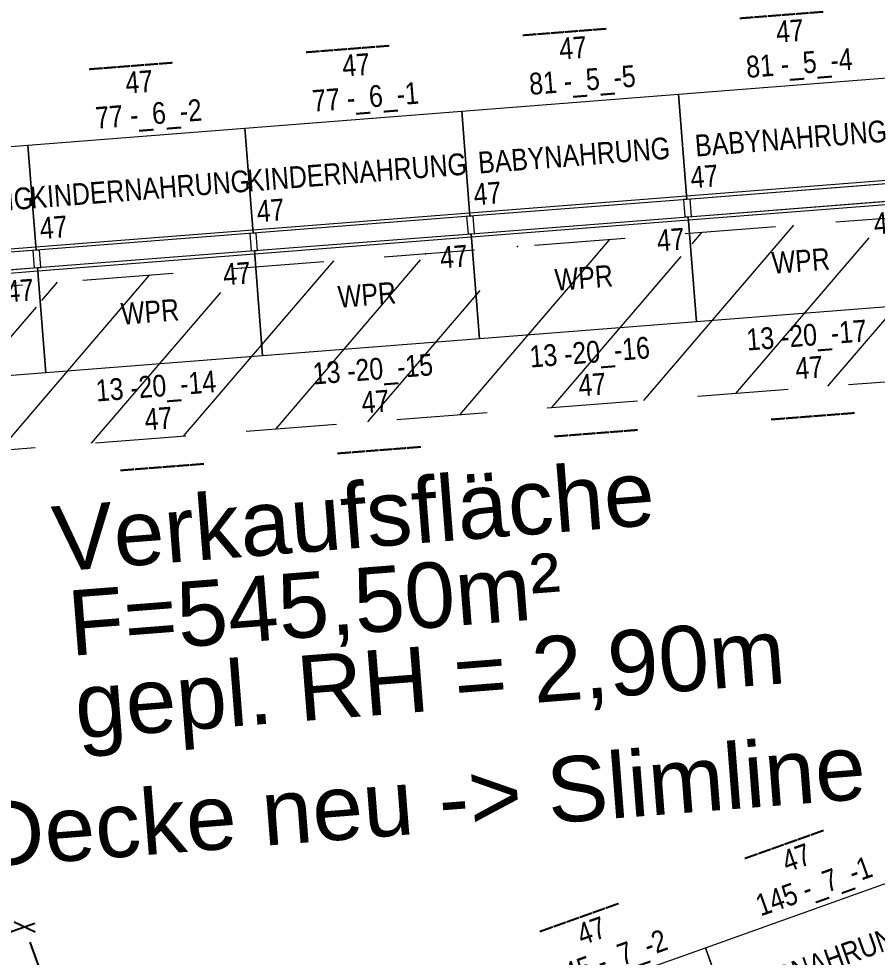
# Model space of a CAD drawing. Header units: millimetres. Extents: x 1954135 to 2038297, y 1349223 to 1397094.
# Drawn here: x 1985725 to 1989671, y 1373293 to 1377608 of the extents above; entities that cross this region are included whole.
import ezdxf
from ezdxf.enums import TextEntityAlignment as Align

# ---------------------------------------------------------------- set-up
doc = ezdxf.new("R2010")
doc.units = ezdxf.units.MM
doc.header["$MEASUREMENT"] = 0
doc.linetypes.add('DGN Style 2', pattern=[694.23873, 416.543238, -277.695492])
doc.layers.get('Defpoints').update_dxf_attribs({"lineweight": 0})
for name, color, linetype, lineweight in [('01_Grundriss', 7, 'Continuous', 0), ('10_Einrichtung', 7, 'Continuous', 0), ('10_Einrichtung (Construction)', 7, 'Continuous', 0), ('13_Ladenbau', 94, 'Continuous', 0), ('20_Sortimentierung', 7, 'Continuous', 0), ('21_Modulnummer', 7, 'Continuous', 0), ('TXT Schrift allgemein', 7, 'Continuous', 13)]:
    doc.layers.add(name, color=color, linetype=linetype, lineweight=lineweight)
doc.styles.add('Rossmann', font='ARIALN.TTF', dxfattribs={"height": 100})
doc.styles.add('SPIRITTXTSTYLE1', font='ROMAN.shx')
doc.styles.add('Style-Arial Narrow', font='ARIALN.TTF')
doc.dimstyles.new('Rossmann', dxfattribs={"dimtxt": 100, "dimasz": 75, "dimexe": 50, "dimexo": 0.0625, "dimgap": 50, "dimtad": 1, "dimdec": 3, "dimlfac": 0.001, "dimzin": 3, "dimtxsty": 'Rossmann', "dimcen": 0, "dimadec": 3, "dimazin": 0, "dimtfac": 1, "dimtdec": 0, "dimtofl": 0, "dimtmove": 0, "dimatfit": 1, "dimfxl": 200, "dimfxlon": 1, "dimfrac": 2, "dimtolj": 1, "dimtzin": 3, "dimarcsym": 0})

# ---------------------------------------------------------------- blocks, each defined once
blk = doc.blocks.new('*U921')
at = {"layer": '10_Einrichtung', "color": 7, "linetype": 'Continuous', "lineweight": 0}
blk.add_line((-500, 187.5), (500, 187.5), dxfattribs=at)
at = {"layer": '10_Einrichtung', "color": 7, "linetype": 'Continuous', "lineweight": 0, "flags": 128}
for points in [[(-485, 282.5), (-515, 282.5), (-515, 202.5), (-485, 202.5)], [(515, 282.5), (485, 282.5), (485, 202.5), (515, 202.5)], [(-500, 202.5), (500, 202.5), (500, -282.5), (-500, -282.5)]]:
    blk.add_lwpolyline(points, close=True, dxfattribs=at)
at = {"layer": '10_Einrichtung (Construction)', "color": 3, "linetype": 'Continuous', "lineweight": 0}
for p, q in [((-500, 202.5), (-500, -282.5)), ((500, 202.5), (500, -282.5))]:
    blk.add_line(p, q, dxfattribs=at)
at = {"layer": '10_Einrichtung (Construction)', "color": 5, "linetype": 'Continuous', "lineweight": 0}
blk.add_line((-500, 202.5), (500, 202.5), dxfattribs=at)
at = {"layer": '10_Einrichtung', "color": 7, "linetype": 'Continuous', "lineweight": 0, "style": 'Rossmann'}
blk.add_text('47', height=100, rotation=180, dxfattribs=at).set_placement((411.7, 103.6), align=Align.MIDDLE_CENTER)
blk = doc.blocks.new('R1 47_80')
at = {"layer": '10_Einrichtung', "color": 7, "linetype": 'Continuous', "lineweight": 0}
blk.add_blockref('*U921', (500, -242.5), dxfattribs=at)
blk = doc.blocks.new('I1 47_80')
at = {"layer": '10_Einrichtung', "color": 7, "linetype": 'Continuous', "lineweight": 0}
blk.add_blockref('R1 47_80', (0, 0), dxfattribs=at)
at = {"layer": '20_Sortimentierung', "color": 7, "linetype": 'Continuous', "lineweight": 0, "style": 'Style-Arial Narrow'}
blk.add_attdef('I1 47_80_0', text='', height=100, rotation=180, dxfattribs=at).set_placement((501.1, -282.5), align=Align.MIDDLE_CENTER)
at = {"layer": '21_Modulnummer', "color": 7, "linetype": 'Continuous', "lineweight": 0, "insert": (435.8, -675), "char_height": 100, "attachment_point": 2, "rotation": 180, "line_spacing_factor": 0.6, "style": 'Style-Arial Narrow'}
blk.add_mtext('77 -_6_-3', dxfattribs=at)
at = {"layer": '21_Modulnummer', "color": 251, "linetype": 'Continuous', "lineweight": 0, "style": 'Style-Arial Narrow'}
blk.add_attdef('I1 47_80_0', text='', height=100, rotation=180, dxfattribs=at).set_placement((467.6, -825), align=Align.TOP_CENTER)
at = {"layer": '21_Modulnummer', "color": 5, "linetype": 'Continuous', "lineweight": 0, "style": 'Style-Arial Narrow'}
blk.add_attdef('I1 47_80_0', text='', height=100, rotation=180, dxfattribs=at).set_placement((500, -975), align=Align.TOP_CENTER)
blk = doc.blocks.new('*U924')
at = {"layer": '10_Einrichtung', "color": 7, "linetype": 'Continuous', "lineweight": 0}
blk.add_line((-500, 187.5), (500, 187.5), dxfattribs=at)
at = {"layer": '10_Einrichtung', "color": 7, "linetype": 'Continuous', "lineweight": 0, "flags": 128}
for points in [[(-485, 282.5), (-515, 282.5), (-515, 202.5), (-485, 202.5)], [(515, 282.5), (485, 282.5), (485, 202.5), (515, 202.5)], [(-500, 202.5), (500, 202.5), (500, -282.5), (-500, -282.5)]]:
    blk.add_lwpolyline(points, close=True, dxfattribs=at)
at = {"layer": '10_Einrichtung (Construction)', "color": 3, "linetype": 'Continuous', "lineweight": 0}
for p, q in [((-500, 202.5), (-500, -282.5)), ((500, 202.5), (500, -282.5))]:
    blk.add_line(p, q, dxfattribs=at)
at = {"layer": '10_Einrichtung (Construction)', "color": 5, "linetype": 'Continuous', "lineweight": 0}
blk.add_line((-500, 202.5), (500, 202.5), dxfattribs=at)
at = {"layer": '10_Einrichtung', "color": 7, "linetype": 'Continuous', "lineweight": 0, "style": 'Rossmann'}
blk.add_text('47', height=100, rotation=180, dxfattribs=at).set_placement((411.7, 103.6), align=Align.MIDDLE_CENTER)
blk = doc.blocks.new('R1 47_81')
at = {"layer": '10_Einrichtung', "color": 7, "linetype": 'Continuous', "lineweight": 0}
blk.add_blockref('*U924', (500, -242.5), dxfattribs=at)
blk = doc.blocks.new('I1 47_81')
at = {"layer": '10_Einrichtung', "color": 7, "linetype": 'Continuous', "lineweight": 0}
blk.add_blockref('R1 47_81', (0, 0), dxfattribs=at)
at = {"layer": '20_Sortimentierung', "color": 7, "linetype": 'Continuous', "lineweight": 0, "style": 'Style-Arial Narrow'}
blk.add_attdef('I1 47_81_0', text='', height=100, rotation=180, dxfattribs=at).set_placement((501.1, -282.5), align=Align.MIDDLE_CENTER)
at = {"layer": '21_Modulnummer', "color": 7, "linetype": 'Continuous', "lineweight": 0, "insert": (435.8, -675), "char_height": 100, "attachment_point": 2, "rotation": 180, "line_spacing_factor": 0.6, "style": 'Style-Arial Narrow'}
blk.add_mtext('77 -_6_-2', dxfattribs=at)
at = {"layer": '21_Modulnummer', "color": 251, "linetype": 'Continuous', "lineweight": 0, "style": 'Style-Arial Narrow'}
blk.add_attdef('I1 47_81_0', text='', height=100, rotation=180, dxfattribs=at).set_placement((467.6, -825), align=Align.TOP_CENTER)
at = {"layer": '21_Modulnummer', "color": 5, "linetype": 'Continuous', "lineweight": 0, "style": 'Style-Arial Narrow'}
blk.add_attdef('I1 47_81_0', text='', height=100, rotation=180, dxfattribs=at).set_placement((500, -975), align=Align.TOP_CENTER)
blk = doc.blocks.new('*U927')
at = {"layer": '10_Einrichtung', "color": 7, "linetype": 'Continuous', "lineweight": 0}
blk.add_line((-500, 187.5), (500, 187.5), dxfattribs=at)
at = {"layer": '10_Einrichtung', "color": 7, "linetype": 'Continuous', "lineweight": 0, "flags": 128}
for points in [[(-485, 282.5), (-515, 282.5), (-515, 202.5), (-485, 202.5)], [(515, 282.5), (485, 282.5), (485, 202.5), (515, 202.5)], [(-500, 202.5), (500, 202.5), (500, -282.5), (-500, -282.5)]]:
    blk.add_lwpolyline(points, close=True, dxfattribs=at)
at = {"layer": '10_Einrichtung (Construction)', "color": 3, "linetype": 'Continuous', "lineweight": 0}
for p, q in [((-500, 202.5), (-500, -282.5)), ((500, 202.5), (500, -282.5))]:
    blk.add_line(p, q, dxfattribs=at)
at = {"layer": '10_Einrichtung (Construction)', "color": 5, "linetype": 'Continuous', "lineweight": 0}
blk.add_line((-500, 202.5), (500, 202.5), dxfattribs=at)
at = {"layer": '10_Einrichtung', "color": 7, "linetype": 'Continuous', "lineweight": 0, "style": 'Rossmann'}
blk.add_text('47', height=100, rotation=180, dxfattribs=at).set_placement((411.7, 103.6), align=Align.MIDDLE_CENTER)
blk = doc.blocks.new('R1 47_82')
at = {"layer": '10_Einrichtung', "color": 7, "linetype": 'Continuous', "lineweight": 0}
blk.add_blockref('*U927', (500, -242.5), dxfattribs=at)
blk = doc.blocks.new('I1 47_82')
at = {"layer": '10_Einrichtung', "color": 7, "linetype": 'Continuous', "lineweight": 0}
blk.add_blockref('R1 47_82', (0, 0), dxfattribs=at)
at = {"layer": '20_Sortimentierung', "color": 7, "linetype": 'Continuous', "lineweight": 0, "style": 'Style-Arial Narrow'}
blk.add_attdef('I1 47_82_0', text='', height=100, rotation=180, dxfattribs=at).set_placement((501.1, -282.5), align=Align.MIDDLE_CENTER)
at = {"layer": '21_Modulnummer', "color": 7, "linetype": 'Continuous', "lineweight": 0, "insert": (435.8, -675), "char_height": 100, "attachment_point": 2, "rotation": 180, "line_spacing_factor": 0.6, "style": 'Style-Arial Narrow'}
blk.add_mtext('77 -_6_-1', dxfattribs=at)
at = {"layer": '21_Modulnummer', "color": 251, "linetype": 'Continuous', "lineweight": 0, "style": 'Style-Arial Narrow'}
blk.add_attdef('I1 47_82_0', text='', height=100, rotation=180, dxfattribs=at).set_placement((467.6, -825), align=Align.TOP_CENTER)
at = {"layer": '21_Modulnummer', "color": 5, "linetype": 'Continuous', "lineweight": 0, "style": 'Style-Arial Narrow'}
blk.add_attdef('I1 47_82_0', text='', height=100, rotation=180, dxfattribs=at).set_placement((500, -975), align=Align.TOP_CENTER)
blk = doc.blocks.new('*U930')
at = {"layer": '10_Einrichtung', "color": 7, "linetype": 'Continuous', "lineweight": 0}
blk.add_line((-500, 187.5), (500, 187.5), dxfattribs=at)
at = {"layer": '10_Einrichtung', "color": 7, "linetype": 'Continuous', "lineweight": 0, "flags": 128}
for points in [[(-485, 282.5), (-515, 282.5), (-515, 202.5), (-485, 202.5)], [(515, 282.5), (485, 282.5), (485, 202.5), (515, 202.5)], [(-500, 202.5), (500, 202.5), (500, -282.5), (-500, -282.5)]]:
    blk.add_lwpolyline(points, close=True, dxfattribs=at)
at = {"layer": '10_Einrichtung (Construction)', "color": 3, "linetype": 'Continuous', "lineweight": 0}
for p, q in [((-500, 202.5), (-500, -282.5)), ((500, 202.5), (500, -282.5))]:
    blk.add_line(p, q, dxfattribs=at)
at = {"layer": '10_Einrichtung (Construction)', "color": 5, "linetype": 'Continuous', "lineweight": 0}
blk.add_line((-500, 202.5), (500, 202.5), dxfattribs=at)
at = {"layer": '10_Einrichtung', "color": 7, "linetype": 'Continuous', "lineweight": 0, "style": 'Rossmann'}
blk.add_text('47', height=100, rotation=180, dxfattribs=at).set_placement((411.7, 103.6), align=Align.MIDDLE_CENTER)
blk = doc.blocks.new('R1 47_83')
at = {"layer": '10_Einrichtung', "color": 7, "linetype": 'Continuous', "lineweight": 0}
blk.add_blockref('*U930', (500, -242.5), dxfattribs=at)
blk = doc.blocks.new('I1 47_83')
at = {"layer": '10_Einrichtung', "color": 7, "linetype": 'Continuous', "lineweight": 0}
blk.add_blockref('R1 47_83', (0, 0), dxfattribs=at)
at = {"layer": '20_Sortimentierung', "color": 7, "linetype": 'Continuous', "lineweight": 0, "style": 'Style-Arial Narrow'}
blk.add_attdef('I1 47_83_0', text='', height=100, rotation=180, dxfattribs=at).set_placement((501.1, -282.5), align=Align.MIDDLE_CENTER)
at = {"layer": '21_Modulnummer', "color": 7, "linetype": 'Continuous', "lineweight": 0, "insert": (435.8, -675), "char_height": 100, "attachment_point": 2, "rotation": 180, "line_spacing_factor": 0.6, "style": 'Style-Arial Narrow'}
blk.add_mtext('81 -_5_-5', dxfattribs=at)
at = {"layer": '21_Modulnummer', "color": 251, "linetype": 'Continuous', "lineweight": 0, "style": 'Style-Arial Narrow'}
blk.add_attdef('I1 47_83_0', text='', height=100, rotation=180, dxfattribs=at).set_placement((467.6, -825), align=Align.TOP_CENTER)
at = {"layer": '21_Modulnummer', "color": 5, "linetype": 'Continuous', "lineweight": 0, "style": 'Style-Arial Narrow'}
blk.add_attdef('I1 47_83_0', text='', height=100, rotation=180, dxfattribs=at).set_placement((500, -975), align=Align.TOP_CENTER)
blk = doc.blocks.new('*U933')
at = {"layer": '10_Einrichtung', "color": 7, "linetype": 'Continuous', "lineweight": 0}
blk.add_line((-500, 187.5), (500, 187.5), dxfattribs=at)
at = {"layer": '10_Einrichtung', "color": 7, "linetype": 'Continuous', "lineweight": 0, "flags": 128}
for points in [[(-485, 282.5), (-515, 282.5), (-515, 202.5), (-485, 202.5)], [(515, 282.5), (485, 282.5), (485, 202.5), (515, 202.5)], [(-500, 202.5), (500, 202.5), (500, -282.5), (-500, -282.5)]]:
    blk.add_lwpolyline(points, close=True, dxfattribs=at)
at = {"layer": '10_Einrichtung (Construction)', "color": 3, "linetype": 'Continuous', "lineweight": 0}
for p, q in [((-500, 202.5), (-500, -282.5)), ((500, 202.5), (500, -282.5))]:
    blk.add_line(p, q, dxfattribs=at)
at = {"layer": '10_Einrichtung (Construction)', "color": 5, "linetype": 'Continuous', "lineweight": 0}
blk.add_line((-500, 202.5), (500, 202.5), dxfattribs=at)
at = {"layer": '10_Einrichtung', "color": 7, "linetype": 'Continuous', "lineweight": 0, "style": 'Rossmann'}
blk.add_text('47', height=100, rotation=180, dxfattribs=at).set_placement((411.7, 103.6), align=Align.MIDDLE_CENTER)
blk = doc.blocks.new('R1 47_84')
at = {"layer": '10_Einrichtung', "color": 7, "linetype": 'Continuous', "lineweight": 0}
blk.add_blockref('*U933', (500, -242.5), dxfattribs=at)
blk = doc.blocks.new('I1 47_84')
at = {"layer": '10_Einrichtung', "color": 7, "linetype": 'Continuous', "lineweight": 0}
blk.add_blockref('R1 47_84', (0, 0), dxfattribs=at)
at = {"layer": '20_Sortimentierung', "color": 7, "linetype": 'Continuous', "lineweight": 0, "style": 'Style-Arial Narrow'}
blk.add_attdef('I1 47_84_0', text='', height=100, rotation=180, dxfattribs=at).set_placement((501.1, -282.5), align=Align.MIDDLE_CENTER)
at = {"layer": '21_Modulnummer', "color": 7, "linetype": 'Continuous', "lineweight": 0, "insert": (435.8, -675), "char_height": 100, "attachment_point": 2, "rotation": 180, "line_spacing_factor": 0.6, "style": 'Style-Arial Narrow'}
blk.add_mtext('81 -_5_-4', dxfattribs=at)
at = {"layer": '21_Modulnummer', "color": 251, "linetype": 'Continuous', "lineweight": 0, "style": 'Style-Arial Narrow'}
blk.add_attdef('I1 47_84_0', text='', height=100, rotation=180, dxfattribs=at).set_placement((467.6, -825), align=Align.TOP_CENTER)
at = {"layer": '21_Modulnummer', "color": 5, "linetype": 'Continuous', "lineweight": 0, "style": 'Style-Arial Narrow'}
blk.add_attdef('I1 47_84_0', text='', height=100, rotation=180, dxfattribs=at).set_placement((500, -975), align=Align.TOP_CENTER)
blk = doc.blocks.new('*U954')
at = {"layer": '10_Einrichtung', "color": 7, "linetype": 'Continuous', "lineweight": 0}
blk.add_line((-500, 187.5), (500, 187.5), dxfattribs=at)
at = {"layer": '10_Einrichtung', "color": 7, "linetype": 'Continuous', "lineweight": 0, "flags": 128}
for points in [[(-485, 282.5), (-515, 282.5), (-515, 202.5), (-485, 202.5)], [(515, 282.5), (485, 282.5), (485, 202.5), (515, 202.5)], [(-500, 202.5), (500, 202.5), (500, -282.5), (-500, -282.5)]]:
    blk.add_lwpolyline(points, close=True, dxfattribs=at)
at = {"layer": '10_Einrichtung (Construction)', "color": 3, "linetype": 'Continuous', "lineweight": 0}
for p, q in [((-500, 202.5), (-500, -282.5)), ((500, 202.5), (500, -282.5))]:
    blk.add_line(p, q, dxfattribs=at)
at = {"layer": '10_Einrichtung (Construction)', "color": 5, "linetype": 'Continuous', "lineweight": 0}
blk.add_line((-500, 202.5), (500, 202.5), dxfattribs=at)
at = {"layer": '10_Einrichtung', "color": 7, "linetype": 'Continuous', "lineweight": 0, "style": 'Rossmann'}
blk.add_text('47', height=100, dxfattribs=at).set_placement((411.7, 103.6), align=Align.MIDDLE_CENTER)
blk = doc.blocks.new('R1 47_91')
at = {"layer": '10_Einrichtung', "color": 7, "linetype": 'Continuous', "lineweight": 0}
blk.add_blockref('*U954', (500, -242.5), dxfattribs=at)
blk = doc.blocks.new('I1 47_91')
at = {"layer": '10_Einrichtung', "color": 7, "linetype": 'Continuous', "lineweight": 0}
blk.add_blockref('R1 47_91', (0, 0), dxfattribs=at)
at = {"layer": '20_Sortimentierung', "color": 7, "linetype": 'Continuous', "lineweight": 0, "style": 'Style-Arial Narrow'}
blk.add_attdef('I1 47_91_0', text='', height=100, dxfattribs=at).set_placement((500, -282.5), align=Align.MIDDLE_CENTER)
at = {"layer": '21_Modulnummer', "color": 7, "linetype": 'Continuous', "lineweight": 0, "insert": (500, -575), "char_height": 100, "attachment_point": 2, "line_spacing_factor": 0.6, "style": 'Style-Arial Narrow'}
blk.add_mtext('13 -20_-17', dxfattribs=at)
at = {"layer": '21_Modulnummer', "color": 251, "linetype": 'Continuous', "lineweight": 0, "style": 'Style-Arial Narrow'}
blk.add_attdef('I1 47_91_0', text='', height=100, dxfattribs=at).set_placement((500, -725), align=Align.TOP_CENTER)
at = {"layer": '21_Modulnummer', "color": 5, "linetype": 'Continuous', "lineweight": 0, "style": 'Style-Arial Narrow'}
blk.add_attdef('I1 47_91_0', text='', height=100, dxfattribs=at).set_placement((500, -875), align=Align.TOP_CENTER)
blk = doc.blocks.new('*U957')
at = {"layer": '10_Einrichtung', "color": 7, "linetype": 'Continuous', "lineweight": 0}
blk.add_line((-500, 187.5), (500, 187.5), dxfattribs=at)
at = {"layer": '10_Einrichtung', "color": 7, "linetype": 'Continuous', "lineweight": 0, "flags": 128}
for points in [[(-485, 282.5), (-515, 282.5), (-515, 202.5), (-485, 202.5)], [(515, 282.5), (485, 282.5), (485, 202.5), (515, 202.5)], [(-500, 202.5), (500, 202.5), (500, -282.5), (-500, -282.5)]]:
    blk.add_lwpolyline(points, close=True, dxfattribs=at)
at = {"layer": '10_Einrichtung (Construction)', "color": 3, "linetype": 'Continuous', "lineweight": 0}
for p, q in [((-500, 202.5), (-500, -282.5)), ((500, 202.5), (500, -282.5))]:
    blk.add_line(p, q, dxfattribs=at)
at = {"layer": '10_Einrichtung (Construction)', "color": 5, "linetype": 'Continuous', "lineweight": 0}
blk.add_line((-500, 202.5), (500, 202.5), dxfattribs=at)
at = {"layer": '10_Einrichtung', "color": 7, "linetype": 'Continuous', "lineweight": 0, "style": 'Rossmann'}
blk.add_text('47', height=100, dxfattribs=at).set_placement((411.7, 103.6), align=Align.MIDDLE_CENTER)
blk = doc.blocks.new('R1 47_92')
at = {"layer": '10_Einrichtung', "color": 7, "linetype": 'Continuous', "lineweight": 0}
blk.add_blockref('*U957', (500, -242.5), dxfattribs=at)
blk = doc.blocks.new('I1 47_92')
at = {"layer": '10_Einrichtung', "color": 7, "linetype": 'Continuous', "lineweight": 0}
blk.add_blockref('R1 47_92', (0, 0), dxfattribs=at)
at = {"layer": '20_Sortimentierung', "color": 7, "linetype": 'Continuous', "lineweight": 0, "style": 'Style-Arial Narrow'}
blk.add_attdef('I1 47_92_0', text='', height=100, dxfattribs=at).set_placement((500, -282.5), align=Align.MIDDLE_CENTER)
at = {"layer": '21_Modulnummer', "color": 7, "linetype": 'Continuous', "lineweight": 0, "insert": (500, -575), "char_height": 100, "attachment_point": 2, "line_spacing_factor": 0.6, "style": 'Style-Arial Narrow'}
blk.add_mtext('13 -20_-16', dxfattribs=at)
at = {"layer": '21_Modulnummer', "color": 251, "linetype": 'Continuous', "lineweight": 0, "style": 'Style-Arial Narrow'}
blk.add_attdef('I1 47_92_0', text='', height=100, dxfattribs=at).set_placement((500, -725), align=Align.TOP_CENTER)
at = {"layer": '21_Modulnummer', "color": 5, "linetype": 'Continuous', "lineweight": 0, "style": 'Style-Arial Narrow'}
blk.add_attdef('I1 47_92_0', text='', height=100, dxfattribs=at).set_placement((500, -875), align=Align.TOP_CENTER)
blk = doc.blocks.new('*U960')
at = {"layer": '10_Einrichtung', "color": 7, "linetype": 'Continuous', "lineweight": 0}
blk.add_line((-500, 187.5), (500, 187.5), dxfattribs=at)
at = {"layer": '10_Einrichtung', "color": 7, "linetype": 'Continuous', "lineweight": 0, "flags": 128}
for points in [[(-485, 282.5), (-515, 282.5), (-515, 202.5), (-485, 202.5)], [(515, 282.5), (485, 282.5), (485, 202.5), (515, 202.5)], [(-500, 202.5), (500, 202.5), (500, -282.5), (-500, -282.5)]]:
    blk.add_lwpolyline(points, close=True, dxfattribs=at)
at = {"layer": '10_Einrichtung (Construction)', "color": 3, "linetype": 'Continuous', "lineweight": 0}
for p, q in [((-500, 202.5), (-500, -282.5)), ((500, 202.5), (500, -282.5))]:
    blk.add_line(p, q, dxfattribs=at)
at = {"layer": '10_Einrichtung (Construction)', "color": 5, "linetype": 'Continuous', "lineweight": 0}
blk.add_line((-500, 202.5), (500, 202.5), dxfattribs=at)
at = {"layer": '10_Einrichtung', "color": 7, "linetype": 'Continuous', "lineweight": 0, "style": 'Rossmann'}
blk.add_text('47', height=100, dxfattribs=at).set_placement((411.7, 103.6), align=Align.MIDDLE_CENTER)
blk = doc.blocks.new('R1 47_93')
at = {"layer": '10_Einrichtung', "color": 7, "linetype": 'Continuous', "lineweight": 0}
blk.add_blockref('*U960', (500, -242.5), dxfattribs=at)
blk = doc.blocks.new('I1 47_93')
at = {"layer": '10_Einrichtung', "color": 7, "linetype": 'Continuous', "lineweight": 0}
blk.add_blockref('R1 47_93', (0, 0), dxfattribs=at)
at = {"layer": '20_Sortimentierung', "color": 7, "linetype": 'Continuous', "lineweight": 0, "style": 'Style-Arial Narrow'}
blk.add_attdef('I1 47_93_0', text='', height=100, dxfattribs=at).set_placement((500, -282.5), align=Align.MIDDLE_CENTER)
at = {"layer": '21_Modulnummer', "color": 7, "linetype": 'Continuous', "lineweight": 0, "insert": (500, -575), "char_height": 100, "attachment_point": 2, "line_spacing_factor": 0.6, "style": 'Style-Arial Narrow'}
blk.add_mtext('13 -20_-15', dxfattribs=at)
at = {"layer": '21_Modulnummer', "color": 251, "linetype": 'Continuous', "lineweight": 0, "style": 'Style-Arial Narrow'}
blk.add_attdef('I1 47_93_0', text='', height=100, dxfattribs=at).set_placement((500, -725), align=Align.TOP_CENTER)
at = {"layer": '21_Modulnummer', "color": 5, "linetype": 'Continuous', "lineweight": 0, "style": 'Style-Arial Narrow'}
blk.add_attdef('I1 47_93_0', text='', height=100, dxfattribs=at).set_placement((500, -875), align=Align.TOP_CENTER)
blk = doc.blocks.new('*U963')
at = {"layer": '10_Einrichtung', "color": 7, "linetype": 'Continuous', "lineweight": 0}
blk.add_line((-500, 187.5), (500, 187.5), dxfattribs=at)
at = {"layer": '10_Einrichtung', "color": 7, "linetype": 'Continuous', "lineweight": 0, "flags": 128}
for points in [[(-485, 282.5), (-515, 282.5), (-515, 202.5), (-485, 202.5)], [(515, 282.5), (485, 282.5), (485, 202.5), (515, 202.5)], [(-500, 202.5), (500, 202.5), (500, -282.5), (-500, -282.5)]]:
    blk.add_lwpolyline(points, close=True, dxfattribs=at)
at = {"layer": '10_Einrichtung (Construction)', "color": 3, "linetype": 'Continuous', "lineweight": 0}
for p, q in [((-500, 202.5), (-500, -282.5)), ((500, 202.5), (500, -282.5))]:
    blk.add_line(p, q, dxfattribs=at)
at = {"layer": '10_Einrichtung (Construction)', "color": 5, "linetype": 'Continuous', "lineweight": 0}
blk.add_line((-500, 202.5), (500, 202.5), dxfattribs=at)
at = {"layer": '10_Einrichtung', "color": 7, "linetype": 'Continuous', "lineweight": 0, "style": 'Rossmann'}
blk.add_text('47', height=100, dxfattribs=at).set_placement((411.7, 103.6), align=Align.MIDDLE_CENTER)
blk = doc.blocks.new('R1 47_94')
at = {"layer": '10_Einrichtung', "color": 7, "linetype": 'Continuous', "lineweight": 0}
blk.add_blockref('*U963', (500, -242.5), dxfattribs=at)
blk = doc.blocks.new('I1 47_94')
at = {"layer": '10_Einrichtung', "color": 7, "linetype": 'Continuous', "lineweight": 0}
blk.add_blockref('R1 47_94', (0, 0), dxfattribs=at)
at = {"layer": '20_Sortimentierung', "color": 7, "linetype": 'Continuous', "lineweight": 0, "style": 'Style-Arial Narrow'}
blk.add_attdef('I1 47_94_0', text='', height=100, dxfattribs=at).set_placement((500, -282.5), align=Align.MIDDLE_CENTER)
at = {"layer": '21_Modulnummer', "color": 7, "linetype": 'Continuous', "lineweight": 0, "insert": (500, -575), "char_height": 100, "attachment_point": 2, "line_spacing_factor": 0.6, "style": 'Style-Arial Narrow'}
blk.add_mtext('13 -20_-14', dxfattribs=at)
at = {"layer": '21_Modulnummer', "color": 251, "linetype": 'Continuous', "lineweight": 0, "style": 'Style-Arial Narrow'}
blk.add_attdef('I1 47_94_0', text='', height=100, dxfattribs=at).set_placement((500, -725), align=Align.TOP_CENTER)
at = {"layer": '21_Modulnummer', "color": 5, "linetype": 'Continuous', "lineweight": 0, "style": 'Style-Arial Narrow'}
blk.add_attdef('I1 47_94_0', text='', height=100, dxfattribs=at).set_placement((500, -875), align=Align.TOP_CENTER)
blk = doc.blocks.new('*U966')
at = {"layer": '10_Einrichtung', "color": 7, "linetype": 'Continuous', "lineweight": 0}
blk.add_line((-500, 187.5), (500, 187.5), dxfattribs=at)
at = {"layer": '10_Einrichtung', "color": 7, "linetype": 'Continuous', "lineweight": 0, "flags": 128}
for points in [[(-485, 282.5), (-515, 282.5), (-515, 202.5), (-485, 202.5)], [(515, 282.5), (485, 282.5), (485, 202.5), (515, 202.5)], [(-500, 202.5), (500, 202.5), (500, -282.5), (-500, -282.5)]]:
    blk.add_lwpolyline(points, close=True, dxfattribs=at)
at = {"layer": '10_Einrichtung (Construction)', "color": 3, "linetype": 'Continuous', "lineweight": 0}
for p, q in [((-500, 202.5), (-500, -282.5)), ((500, 202.5), (500, -282.5))]:
    blk.add_line(p, q, dxfattribs=at)
at = {"layer": '10_Einrichtung (Construction)', "color": 5, "linetype": 'Continuous', "lineweight": 0}
blk.add_line((-500, 202.5), (500, 202.5), dxfattribs=at)
at = {"layer": '10_Einrichtung', "color": 7, "linetype": 'Continuous', "lineweight": 0, "style": 'Rossmann'}
blk.add_text('47', height=100, dxfattribs=at).set_placement((411.7, 103.6), align=Align.MIDDLE_CENTER)
blk = doc.blocks.new('R1 47_95')
at = {"layer": '10_Einrichtung', "color": 7, "linetype": 'Continuous', "lineweight": 0}
blk.add_blockref('*U966', (500, -242.5), dxfattribs=at)
blk = doc.blocks.new('I1 47_95')
at = {"layer": '10_Einrichtung', "color": 7, "linetype": 'Continuous', "lineweight": 0}
blk.add_blockref('R1 47_95', (0, 0), dxfattribs=at)
at = {"layer": '20_Sortimentierung', "color": 7, "linetype": 'Continuous', "lineweight": 0, "style": 'Style-Arial Narrow'}
blk.add_attdef('I1 47_95_0', text='', height=100, dxfattribs=at).set_placement((500, -282.5), align=Align.MIDDLE_CENTER)
at = {"layer": '21_Modulnummer', "color": 7, "linetype": 'Continuous', "lineweight": 0, "insert": (500, -575), "char_height": 100, "attachment_point": 2, "line_spacing_factor": 0.6, "style": 'Style-Arial Narrow'}
blk.add_mtext('13 -20_-13', dxfattribs=at)
at = {"layer": '21_Modulnummer', "color": 251, "linetype": 'Continuous', "lineweight": 0, "style": 'Style-Arial Narrow'}
blk.add_attdef('I1 47_95_0', text='', height=100, dxfattribs=at).set_placement((500, -725), align=Align.TOP_CENTER)
at = {"layer": '21_Modulnummer', "color": 5, "linetype": 'Continuous', "lineweight": 0, "style": 'Style-Arial Narrow'}
blk.add_attdef('I1 47_95_0', text='', height=100, dxfattribs=at).set_placement((500, -875), align=Align.TOP_CENTER)
blk = doc.blocks.new('*U1074')
at = {"layer": '10_Einrichtung', "color": 7, "linetype": 'Continuous', "lineweight": 0}
blk.add_line((-500, 187.5), (500, 187.5), dxfattribs=at)
at = {"layer": '10_Einrichtung', "color": 7, "linetype": 'Continuous', "lineweight": 0, "flags": 128}
for points in [[(-485, 282.5), (-515, 282.5), (-515, 202.5), (-485, 202.5)], [(515, 282.5), (485, 282.5), (485, 202.5), (515, 202.5)], [(-500, 202.5), (500, 202.5), (500, -282.5), (-500, -282.5)]]:
    blk.add_lwpolyline(points, close=True, dxfattribs=at)
at = {"layer": '10_Einrichtung (Construction)', "color": 3, "linetype": 'Continuous', "lineweight": 0}
for p, q in [((-500, 202.5), (-500, -282.5)), ((500, 202.5), (500, -282.5))]:
    blk.add_line(p, q, dxfattribs=at)
at = {"layer": '10_Einrichtung (Construction)', "color": 5, "linetype": 'Continuous', "lineweight": 0}
blk.add_line((-500, 202.5), (500, 202.5), dxfattribs=at)
at = {"layer": '10_Einrichtung', "color": 7, "linetype": 'Continuous', "lineweight": 0, "style": 'Rossmann'}
blk.add_text('47', height=100, rotation=180, dxfattribs=at).set_placement((411.7, 103.6), align=Align.MIDDLE_CENTER)
blk = doc.blocks.new('R1 47_131')
at = {"layer": '10_Einrichtung', "color": 7, "linetype": 'Continuous', "lineweight": 0}
blk.add_blockref('*U1074', (500, -242.5), dxfattribs=at)
blk = doc.blocks.new('I1 47_131')
at = {"layer": '10_Einrichtung', "color": 7, "linetype": 'Continuous', "lineweight": 0}
blk.add_blockref('R1 47_131', (0, 0), dxfattribs=at)
at = {"layer": '20_Sortimentierung', "color": 7, "linetype": 'Continuous', "lineweight": 0, "style": 'Style-Arial Narrow'}
blk.add_attdef('I1 47_131_0', text='', height=100, rotation=180, dxfattribs=at).set_placement((501.1, -282.5), align=Align.MIDDLE_CENTER)
at = {"layer": '21_Modulnummer', "color": 7, "linetype": 'Continuous', "lineweight": 0, "insert": (435.8, -675), "char_height": 100, "attachment_point": 2, "rotation": 180, "line_spacing_factor": 0.6, "style": 'Style-Arial Narrow'}
blk.add_mtext('145 -_7_-2', dxfattribs=at)
at = {"layer": '21_Modulnummer', "color": 251, "linetype": 'Continuous', "lineweight": 0, "style": 'Style-Arial Narrow'}
blk.add_attdef('I1 47_131_0', text='', height=100, rotation=180, dxfattribs=at).set_placement((467.6, -825), align=Align.TOP_CENTER)
at = {"layer": '21_Modulnummer', "color": 5, "linetype": 'Continuous', "lineweight": 0, "style": 'Style-Arial Narrow'}
blk.add_attdef('I1 47_131_0', text='', height=100, rotation=180, dxfattribs=at).set_placement((500, -975), align=Align.TOP_CENTER)
blk = doc.blocks.new('*U1077')
at = {"layer": '10_Einrichtung', "color": 7, "linetype": 'Continuous', "lineweight": 0}
blk.add_line((-500, 187.5), (500, 187.5), dxfattribs=at)
at = {"layer": '10_Einrichtung', "color": 7, "linetype": 'Continuous', "lineweight": 0, "flags": 128}
for points in [[(-485, 282.5), (-515, 282.5), (-515, 202.5), (-485, 202.5)], [(515, 282.5), (485, 282.5), (485, 202.5), (515, 202.5)], [(-500, 202.5), (500, 202.5), (500, -282.5), (-500, -282.5)]]:
    blk.add_lwpolyline(points, close=True, dxfattribs=at)
at = {"layer": '10_Einrichtung (Construction)', "color": 3, "linetype": 'Continuous', "lineweight": 0}
for p, q in [((-500, 202.5), (-500, -282.5)), ((500, 202.5), (500, -282.5))]:
    blk.add_line(p, q, dxfattribs=at)
at = {"layer": '10_Einrichtung (Construction)', "color": 5, "linetype": 'Continuous', "lineweight": 0}
blk.add_line((-500, 202.5), (500, 202.5), dxfattribs=at)
at = {"layer": '10_Einrichtung', "color": 7, "linetype": 'Continuous', "lineweight": 0, "style": 'Rossmann'}
blk.add_text('47', height=100, rotation=180, dxfattribs=at).set_placement((411.7, 103.6), align=Align.MIDDLE_CENTER)
blk = doc.blocks.new('R1 47_132')
at = {"layer": '10_Einrichtung', "color": 7, "linetype": 'Continuous', "lineweight": 0}
blk.add_blockref('*U1077', (500, -242.5), dxfattribs=at)
blk = doc.blocks.new('I1 47_132')
at = {"layer": '10_Einrichtung', "color": 7, "linetype": 'Continuous', "lineweight": 0}
blk.add_blockref('R1 47_132', (0, 0), dxfattribs=at)
at = {"layer": '20_Sortimentierung', "color": 7, "linetype": 'Continuous', "lineweight": 0, "style": 'Style-Arial Narrow'}
blk.add_attdef('I1 47_132_0', text='', height=100, rotation=180, dxfattribs=at).set_placement((501.1, -282.5), align=Align.MIDDLE_CENTER)
at = {"layer": '21_Modulnummer', "color": 7, "linetype": 'Continuous', "lineweight": 0, "insert": (435.8, -675), "char_height": 100, "attachment_point": 2, "rotation": 180, "line_spacing_factor": 0.6, "style": 'Style-Arial Narrow'}
blk.add_mtext('145 -_7_-1', dxfattribs=at)
at = {"layer": '21_Modulnummer', "color": 251, "linetype": 'Continuous', "lineweight": 0, "style": 'Style-Arial Narrow'}
blk.add_attdef('I1 47_132_0', text='', height=100, rotation=180, dxfattribs=at).set_placement((467.6, -825), align=Align.TOP_CENTER)
at = {"layer": '21_Modulnummer', "color": 5, "linetype": 'Continuous', "lineweight": 0, "style": 'Style-Arial Narrow'}
blk.add_attdef('I1 47_132_0', text='', height=100, rotation=180, dxfattribs=at).set_placement((500, -975), align=Align.TOP_CENTER)
blk = doc.blocks.new('_Oblique-1')
at = {"color": 0, "linetype": 'ByBlock', "lineweight": -2}
blk.add_line((0.5, 0.5), (-0.5, -0.5), dxfattribs=at)
blk = doc.blocks.new('*D1479')
at = {"layer": '13_Ladenbau', "color": 0, "linetype": 'ByBlock', "lineweight": -2, "transparency": 16777216}
for p, q in [((1985564.2, 1373366.1), (1985799.7, 1373450.1)), ((1986246.6, 1371839.5), (1986359.8, 1371879.9))]:
    blk.add_line(p, q, dxfattribs=at)
at = {"layer": '13_Ladenbau', "color": 94, "linetype": 'Continuous', "lineweight": -2, "transparency": 16777216}
blk.add_line((1986287.5, 1371933.7), (1985777.8, 1373362.7), dxfattribs=at)
at = {"layer": 'Defpoints', "color": 0, "linetype": 'Continuous', "lineweight": 0, "transparency": 16777216}
for p in [(1985752.6, 1373433.3), (1985171.8, 1373226.2), (1986246.5, 1371839.5)]:
    blk.add_point(p, dxfattribs=at)
at = {"layer": '13_Ladenbau', "color": 94, "linetype": 'Continuous', "lineweight": -2, "transparency": 16777216, "xscale": 75, "yscale": 75, "zscale": 75}
for p, rotation in [((1985752.6, 1373433.3), 109.6311736412204), ((1986312.7, 1371863.1), 289.6311736412204)]:
    blk.add_blockref('_Oblique-1', p, dxfattribs=dict(at, rotation=rotation))
at = {"layer": '13_Ladenbau', "color": 0, "linetype": 'Continuous', "lineweight": 0, "transparency": 16777216, "insert": (1986136.3, 1372685.2), "char_height": 100, "attachment_point": 5, "rotation": 289.6312, "style": 'Style-Arial Narrow'}
blk.add_mtext('\\A1;1,667', dxfattribs=at)
blk = doc.blocks.new('Schraffur-A0591KVM3P')
at = {"color": 0, "linetype": 'ByBlock', "lineweight": -2}
for p, q in [((600.9, 0), (675.9, 75)), ((651.76, 8.43), (718.33, 75)), ((685.75, 0), (760.75, 75)), ((738.52, 10.34), (803.18, 75)), ((770.61, 0), (845.61, 75)), ((831.85, 18.82), (888.03, 75)), ((858.1, 2.64), (930.46, 75)), ((897.89, 0), (972.89, 75)), ((950.81, 10.5), (1015.31, 75)), ((982.74, 0), (1057.74, 75)), ((1035.73, 10.57), (1100.17, 75)), ((728.18, 0), (733.02, 4.84)), ((1025.17, 0), (1033.02, 7.85))]:
    blk.add_line(p, q, dxfattribs=at)
for p in [(813.03, 0), (855.46, 0), (940.31, 0)]:
    blk.add_point(p, dxfattribs=at)

msp = doc.modelspace()

# ---------------------------------------------------------------- linework, layer by layer
at = {"layer": '01_Grundriss', "color": 251, "linetype": 'DGN Style 2'}
for p, q in [((1974945.2331, 1375547.0482), (1996124.5009, 1377188.2)), ((1975003.1833, 1374799.1945), (1996182.451, 1376440.3463))]:
    msp.add_line(p, q, dxfattribs=at)

# ---------------------------------------------------------------- block references
at = {"layer": '01_Grundriss', "color": 251, "linetype": 'DGN Style 2', "xscale": 10.0012742040222, "yscale": 10.0012742040222, "zscale": 10.0012742040222, "rotation": 184.430915596704}
msp.add_blockref('Schraffur-A0591KVM3P', (1996124.5001, 1377188.2008), dxfattribs=at)
at = {"layer": 'TXT Schrift allgemein'}
ref = msp.add_blockref('I1 47_84', (1989795.819, 1376815.6144), dxfattribs=dict(at, rotation=184.4753740006629))
ref.add_attrib('I1 47_84_0', '47', dxfattribs={"layer": '21_Modulnummer', "color": 251, "linetype": 'Continuous', "lineweight": 0, "height": 100, "rotation": 4.475374, "style": 'Style-Arial Narrow'}).set_placement((1989265.3018, 1377601.6144), align=Align.TOP_CENTER)
ref.add_attrib('I1 47_84_0', 'BABYNAHRUNG', dxfattribs={"layer": '20_Sortimentierung', "color": 7, "linetype": 'Continuous', "lineweight": 0, "height": 100, "rotation": 4.475374, "style": 'Style-Arial Narrow'}).set_placement((1989274.2221, 1377058.1534), align=Align.MIDDLE_CENTER)
ref.add_attrib('I1 47_84_0', '______', dxfattribs={"layer": '21_Modulnummer', "color": 5, "linetype": 'Continuous', "lineweight": 0, "height": 100, "rotation": 4.475374, "style": 'Style-Arial Narrow'}).set_placement((1989221.2637, 1377748.6263), align=Align.TOP_CENTER)
ref = msp.add_blockref('I1 47_83', (1988798.868, 1376737.5838), dxfattribs=dict(at, rotation=184.4753740006629))
ref.add_attrib('I1 47_83_0', '47', dxfattribs={"layer": '21_Modulnummer', "color": 251, "linetype": 'Continuous', "lineweight": 0, "height": 100, "rotation": 4.475374, "style": 'Style-Arial Narrow'}).set_placement((1988268.3509, 1377523.5838), align=Align.TOP_CENTER)
ref.add_attrib('I1 47_83_0', 'BABYNAHRUNG', dxfattribs={"layer": '20_Sortimentierung', "color": 7, "linetype": 'Continuous', "lineweight": 0, "height": 100, "rotation": 4.475374, "style": 'Style-Arial Narrow'}).set_placement((1988277.2711, 1376980.1228), align=Align.MIDDLE_CENTER)
ref.add_attrib('I1 47_83_0', '______', dxfattribs={"layer": '21_Modulnummer', "color": 5, "linetype": 'Continuous', "lineweight": 0, "height": 100, "rotation": 4.475374, "style": 'Style-Arial Narrow'}).set_placement((1988224.3127, 1377670.5957), align=Align.TOP_CENTER)
ref = msp.add_blockref('I1 47_82', (1987801.9171, 1376659.5532), dxfattribs=dict(at, rotation=184.4753740006629))
ref.add_attrib('I1 47_82_0', '47', dxfattribs={"layer": '21_Modulnummer', "color": 251, "linetype": 'Continuous', "lineweight": 0, "height": 100, "rotation": 4.475374, "style": 'Style-Arial Narrow'}).set_placement((1987271.3999, 1377445.5531), align=Align.TOP_CENTER)
ref.add_attrib('I1 47_82_0', 'KINDERNAHRUNG', dxfattribs={"layer": '20_Sortimentierung', "color": 7, "linetype": 'Continuous', "lineweight": 0, "height": 100, "rotation": 4.475374, "style": 'Style-Arial Narrow'}).set_placement((1987280.3202, 1376902.0922), align=Align.MIDDLE_CENTER)
ref.add_attrib('I1 47_82_0', '______', dxfattribs={"layer": '21_Modulnummer', "color": 5, "linetype": 'Continuous', "lineweight": 0, "height": 100, "rotation": 4.475374, "style": 'Style-Arial Narrow'}).set_placement((1987227.3618, 1377592.5651), align=Align.TOP_CENTER)
ref = msp.add_blockref('I1 47_81', (1986804.9661, 1376581.5226), dxfattribs=dict(at, rotation=184.4753740006629))
ref.add_attrib('I1 47_81_0', '47', dxfattribs={"layer": '21_Modulnummer', "color": 251, "linetype": 'Continuous', "lineweight": 0, "height": 100, "rotation": 4.475374, "style": 'Style-Arial Narrow'}).set_placement((1986274.4489, 1377367.5225), align=Align.TOP_CENTER)
ref.add_attrib('I1 47_81_0', 'KINDERNAHRUNG', dxfattribs={"layer": '20_Sortimentierung', "color": 7, "linetype": 'Continuous', "lineweight": 0, "height": 100, "rotation": 4.475374, "style": 'Style-Arial Narrow'}).set_placement((1986283.3692, 1376824.0616), align=Align.MIDDLE_CENTER)
ref.add_attrib('I1 47_81_0', '______', dxfattribs={"layer": '21_Modulnummer', "color": 5, "linetype": 'Continuous', "lineweight": 0, "height": 100, "rotation": 4.475374, "style": 'Style-Arial Narrow'}).set_placement((1986230.4108, 1377514.5345), align=Align.TOP_CENTER)
ref = msp.add_blockref('I1 47_80', (1985808.0152, 1376503.492), dxfattribs=dict(at, rotation=184.4753740006629))
ref.add_attrib('I1 47_80_0', '47', dxfattribs={"layer": '21_Modulnummer', "color": 251, "linetype": 'Continuous', "lineweight": 0, "height": 100, "rotation": 4.475374, "style": 'Style-Arial Narrow'}).set_placement((1985277.498, 1377289.4919), align=Align.TOP_CENTER)
ref.add_attrib('I1 47_80_0', 'KINDERNAHRUNG', dxfattribs={"layer": '20_Sortimentierung', "color": 7, "linetype": 'Continuous', "lineweight": 0, "height": 100, "rotation": 4.475374, "style": 'Style-Arial Narrow'}).set_placement((1985286.4182, 1376746.031), align=Align.MIDDLE_CENTER)
ref.add_attrib('I1 47_80_0', '______', dxfattribs={"layer": '21_Modulnummer', "color": 5, "linetype": 'Continuous', "lineweight": 0, "height": 100, "rotation": 4.475374, "style": 'Style-Arial Narrow'}).set_placement((1985233.4598, 1377436.5039), align=Align.TOP_CENTER)
ref = msp.add_blockref('I1 47_91', (1988798.868, 1376737.5838), dxfattribs=dict(at, rotation=4.475374000662932))
ref.add_attrib('I1 47_91_0', '47', dxfattribs={"layer": '21_Modulnummer', "color": 251, "linetype": 'Continuous', "lineweight": 0, "height": 100, "rotation": 4.475374, "style": 'Style-Arial Narrow'}).set_placement((1989353.9157, 1376053.8097), align=Align.TOP_CENTER)
ref.add_attrib('I1 47_91_0', 'WPR', dxfattribs={"layer": '20_Sortimentierung', "color": 7, "linetype": 'Continuous', "lineweight": 0, "height": 100, "rotation": 4.475374, "style": 'Style-Arial Narrow'}).set_placement((1989319.3872, 1376494.9605), align=Align.MIDDLE_CENTER)
ref.add_attrib('I1 47_91_0', '______', dxfattribs={"layer": '21_Modulnummer', "color": 5, "linetype": 'Continuous', "lineweight": 0, "height": 100, "rotation": 4.475374, "style": 'Style-Arial Narrow'}).set_placement((1989365.6203, 1375904.267), align=Align.TOP_CENTER)
ref = msp.add_blockref('I1 47_92', (1987801.9171, 1376659.5532), dxfattribs=dict(at, rotation=4.475374000662932))
ref.add_attrib('I1 47_92_0', '47', dxfattribs={"layer": '21_Modulnummer', "color": 251, "linetype": 'Continuous', "lineweight": 0, "height": 100, "rotation": 4.475374, "style": 'Style-Arial Narrow'}).set_placement((1988356.9648, 1375975.779), align=Align.TOP_CENTER)
ref.add_attrib('I1 47_92_0', 'WPR', dxfattribs={"layer": '20_Sortimentierung', "color": 7, "linetype": 'Continuous', "lineweight": 0, "height": 100, "rotation": 4.475374, "style": 'Style-Arial Narrow'}).set_placement((1988322.4362, 1376416.9298), align=Align.MIDDLE_CENTER)
ref.add_attrib('I1 47_92_0', '______', dxfattribs={"layer": '21_Modulnummer', "color": 5, "linetype": 'Continuous', "lineweight": 0, "height": 100, "rotation": 4.475374, "style": 'Style-Arial Narrow'}).set_placement((1988368.6693, 1375826.2364), align=Align.TOP_CENTER)
ref = msp.add_blockref('I1 47_93', (1986804.9661, 1376581.5226), dxfattribs=dict(at, rotation=4.475374000662932))
ref.add_attrib('I1 47_93_0', '47', dxfattribs={"layer": '21_Modulnummer', "color": 251, "linetype": 'Continuous', "lineweight": 0, "height": 100, "rotation": 4.475374, "style": 'Style-Arial Narrow'}).set_placement((1987360.0138, 1375897.7484), align=Align.TOP_CENTER)
ref.add_attrib('I1 47_93_0', 'WPR', dxfattribs={"layer": '20_Sortimentierung', "color": 7, "linetype": 'Continuous', "lineweight": 0, "height": 100, "rotation": 4.475374, "style": 'Style-Arial Narrow'}).set_placement((1987325.4852, 1376338.8992), align=Align.MIDDLE_CENTER)
ref.add_attrib('I1 47_93_0', '______', dxfattribs={"layer": '21_Modulnummer', "color": 5, "linetype": 'Continuous', "lineweight": 0, "height": 100, "rotation": 4.475374, "style": 'Style-Arial Narrow'}).set_placement((1987371.7184, 1375748.2058), align=Align.TOP_CENTER)
ref = msp.add_blockref('I1 47_94', (1985808.0152, 1376503.492), dxfattribs=dict(at, rotation=4.475374000662932))
ref.add_attrib('I1 47_94_0', '47', dxfattribs={"layer": '21_Modulnummer', "color": 251, "linetype": 'Continuous', "lineweight": 0, "height": 100, "rotation": 4.475374, "style": 'Style-Arial Narrow'}).set_placement((1986363.0628, 1375819.7178), align=Align.TOP_CENTER)
ref.add_attrib('I1 47_94_0', 'WPR', dxfattribs={"layer": '20_Sortimentierung', "color": 7, "linetype": 'Continuous', "lineweight": 0, "height": 100, "rotation": 4.475374, "style": 'Style-Arial Narrow'}).set_placement((1986328.5343, 1376260.8686), align=Align.MIDDLE_CENTER)
ref.add_attrib('I1 47_94_0', '______', dxfattribs={"layer": '21_Modulnummer', "color": 5, "linetype": 'Continuous', "lineweight": 0, "height": 100, "rotation": 4.475374, "style": 'Style-Arial Narrow'}).set_placement((1986374.7674, 1375670.1752), align=Align.TOP_CENTER)
ref = msp.add_blockref('I1 47_95', (1984811.0642, 1376425.4614), dxfattribs=dict(at, rotation=4.475374000662932))
ref.add_attrib('I1 47_95_0', '47', dxfattribs={"layer": '21_Modulnummer', "color": 251, "linetype": 'Continuous', "lineweight": 0, "height": 100, "rotation": 4.475374, "style": 'Style-Arial Narrow'}).set_placement((1985366.1119, 1375741.6872), align=Align.TOP_CENTER)
ref.add_attrib('I1 47_95_0', 'WPR', dxfattribs={"layer": '20_Sortimentierung', "color": 7, "linetype": 'Continuous', "lineweight": 0, "height": 100, "rotation": 4.475374, "style": 'Style-Arial Narrow'}).set_placement((1985331.5833, 1376182.838), align=Align.MIDDLE_CENTER)
ref.add_attrib('I1 47_95_0', '______', dxfattribs={"layer": '21_Modulnummer', "color": 5, "linetype": 'Continuous', "lineweight": 0, "height": 100, "rotation": 4.475374, "style": 'Style-Arial Narrow'}).set_placement((1985377.8165, 1375592.1446), align=Align.TOP_CENTER)
ref = msp.add_blockref('I1 47_132', (1989999.9032, 1373178.3293), dxfattribs=dict(at, rotation=199.6311736411276))
ref.add_attrib('I1 47_132_0', '47', dxfattribs={"layer": '21_Modulnummer', "color": 251, "linetype": 'Continuous', "lineweight": 0, "height": 100, "rotation": 19.6311736, "style": 'Style-Arial Narrow'}).set_placement((1989282.3427, 1373798.2901), align=Align.TOP_CENTER)
ref.add_attrib('I1 47_132_0', 'TIERNAHRUNG', dxfattribs={"layer": '20_Sortimentierung', "color": 7, "linetype": 'Continuous', "lineweight": 0, "height": 100, "rotation": 19.6311736, "style": 'Style-Arial Narrow'}).set_placement((1989433.0377, 1373276.0637), align=Align.MIDDLE_CENTER)
ref.add_attrib('I1 47_132_0', '______', dxfattribs={"layer": '21_Modulnummer', "color": 5, "linetype": 'Continuous', "lineweight": 0, "height": 100, "rotation": 19.6311736, "style": 'Style-Arial Narrow'}).set_placement((1989201.4008, 1373928.6752), align=Align.TOP_CENTER)
ref = msp.add_blockref('I1 47_131', (1989058.0284, 1372842.3652), dxfattribs=dict(at, rotation=199.6311736411276))
ref.add_attrib('I1 47_131_0', '47', dxfattribs={"layer": '21_Modulnummer', "color": 251, "linetype": 'Continuous', "lineweight": 0, "height": 100, "rotation": 19.6311736, "style": 'Style-Arial Narrow'}).set_placement((1988340.4679, 1373462.326), align=Align.TOP_CENTER)
ref.add_attrib('I1 47_131_0', 'TIERNAHRUNG', dxfattribs={"layer": '20_Sortimentierung', "color": 7, "linetype": 'Continuous', "lineweight": 0, "height": 100, "rotation": 19.6311736, "style": 'Style-Arial Narrow'}).set_placement((1988491.1629, 1372940.0996), align=Align.MIDDLE_CENTER)
ref.add_attrib('I1 47_131_0', '______', dxfattribs={"layer": '21_Modulnummer', "color": 5, "linetype": 'Continuous', "lineweight": 0, "height": 100, "rotation": 19.6311736, "style": 'Style-Arial Narrow'}).set_placement((1988259.526, 1373592.7111), align=Align.TOP_CENTER)

# ---------------------------------------------------------------- texts
at = {"layer": '01_Grundriss', "color": 7, "linetype": 'Continuous', "lineweight": 0, "ltscale": 0.5, "char_height": 300, "attachment_point": 7, "rotation": 4.475374, "line_spacing_factor": 0.722889, "style": 'SPIRITTXTSTYLE1'}
for s, insert in [('\\fArial|b0|i0|c00|p39;Verkaufsfläche', (1985893.4987, 1375061.3025)), ('\\fArial|b0|i0|c00|p39;F=545,50m²', (1985968.7233, 1374622.8317)), ('\\fArial|b0|i0|c00|p39;gepl. RH = 2,90m', (1986001.2248, 1374207.5788))]:
    msp.add_mtext(s, dxfattribs=dict(at, insert=insert))
at = {"layer": '01_Grundriss', "color": 1, "linetype": 'Continuous', "lineweight": 0, "ltscale": 0.5, "insert": (1985552.1793, 1373699.2269), "char_height": 300, "attachment_point": 7, "rotation": 4.475374, "line_spacing_factor": 0.722889, "style": 'SPIRITTXTSTYLE1'}
msp.add_mtext('\\fArial|b0|i0|c00|p39;Decke neu -> Slimline ', dxfattribs=at)

# ---------------------------------------------------------------- dimensions: what is measured, and where the dimension line sits
at = {"layer": '13_Ladenbau', "color": 94, "linetype": 'Continuous', "lineweight": 0}
dim = msp.add_linear_dim(base=(1985752.5828, 1373433.3361), p1=(1986246.5321, 1371839.5124), p2=(1985171.8064, 1373226.1748), angle=109.6311736, dimstyle='Rossmann', override={"dimtxsty": 'Style-Arial Narrow', "dimblk": '_Oblique-1', "dimclrd": 94, "dimtdec": 3, "dimfrac": 0}, dxfattribs=at)
dim.commit()
dim.dimension.update_dxf_attribs({"geometry": '*D1479', "text_midpoint": (1986136.3271, 1372685.2096)})

doc.saveas('drawing.dxf')
